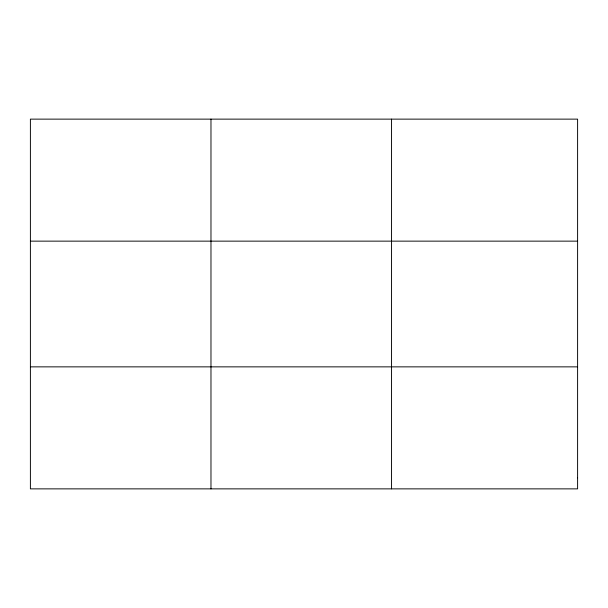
<?xml version="1.0" encoding="UTF-8"?>
<svg xmlns="http://www.w3.org/2000/svg" width="608" height="608" viewBox="0 0 608 608"><rect width="100%" height="100%" fill="white"/><g stroke="black" fill="none" stroke-linecap="round" stroke-linejoin="round"><path stroke-width="0.91" d="M210.976 488.87L210.976 119.13M391.552 488.87L391.552 119.13M30.4 241.14L577.6 241.14M30.4 366.86L577.6 366.86M577.6 477.782L577.6 488.87L30.4 488.87L30.4 119.13L577.6 119.13L577.6 477.782"/></g></svg>
